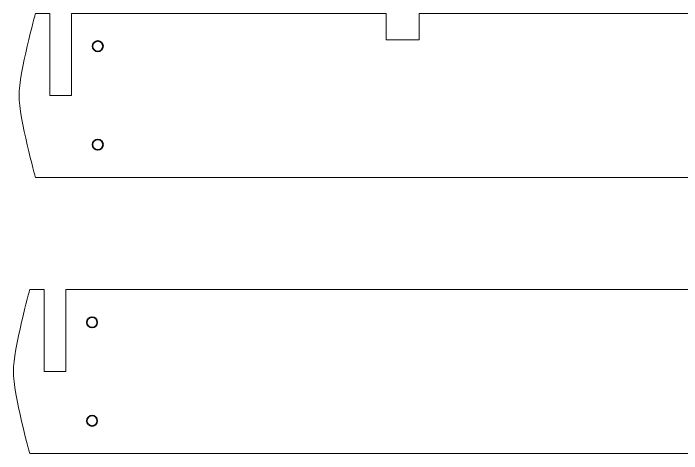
# Model space of a CAD drawing. Header units: millimetres. Extents: x 313 to 2379, y -1899 to 308.
# Drawn here: x 334 to 537.8, y -112.5 to 21.7 of the extents above; entities that cross this region are included whole.
import ezdxf

# ---------------------------------------------------------------- set-up
doc = ezdxf.new("R2010")
doc.units = ezdxf.units.MM
doc.header["$MEASUREMENT"] = 0
doc.layers.add('Layer 1', color=7, linetype='Continuous')

msp = doc.modelspace()

# ---------------------------------------------------------------- linework, layer by layer
at = {"layer": 'Layer 1', "color": 250, "lineweight": 9}
for points, knots in [([(457.7792, 21.6349), (457.7792, 21.6349), (739.7216, 21.6565), (739.7216, 21.6565), (739.7216, 21.6565), (739.7216, -3.3657), (739.7216, -3.3657), (739.7216, -3.3657), (746.3043, -3.3657), (746.3043, -3.3657), (746.3043, -3.3657), (746.3446, 21.6588), (746.3446, 21.6588), (746.3446, 21.6588), (750.752, 21.6588), (750.752, 21.6588), (750.752, 21.6588), (755.7804, 3.52), (755.7804, -3.3563), (755.7804, -10.2326), (750.7251, -28.3713), (750.7251, -28.3713), (750.7251, -28.3713), (340.7892, -28.3713), (340.7892, -28.3713), (340.7892, -28.3713), (335.7788, -10.2629), (335.7788, -3.3563), (335.7788, 3.4823), (340.7892, 21.6272), (340.7892, 21.6272), (340.7892, 21.6272), (345.1596, 21.6272), (345.1596, 21.6272), (345.1596, 21.6272), (345.1596, -3.3563), (345.1596, -3.3563), (345.1596, -3.3563), (351.7561, -3.3563), (351.7561, -3.3563), (351.7561, -3.3563), (351.7561, 21.6272), (351.7561, 21.6272), (351.7561, 21.6272), (447.7792, 21.6349), (447.7792, 21.6349)], [0, 0, 0, 0, 0.06666667, 0.06666667, 0.06666667, 0.13333333, 0.13333333, 0.13333333, 0.2, 0.2, 0.2, 0.26666667, 0.26666667, 0.26666667, 0.33333333, 0.33333333, 0.33333333, 0.4, 0.4, 0.4, 0.46666667, 0.46666667, 0.46666667, 0.53333333, 0.53333333, 0.53333333, 0.6, 0.6, 0.6, 0.66666667, 0.66666667, 0.66666667, 0.73333333, 0.73333333, 0.73333333, 0.8, 0.8, 0.8, 0.86666667, 0.86666667, 0.86666667, 0.93333333, 0.93333333, 0.93333333, 1, 1, 1, 1]), ([(744.5656, -87.5443), (744.5656, -87.5443), (744.6059, -62.5198), (744.6059, -62.5198), (744.6059, -62.5198), (749.0133, -62.5198), (749.0133, -62.5198), (749.0133, -62.5198), (754.0417, -80.6586), (754.0417, -87.5349), (754.0417, -94.4112), (748.9864, -112.5499), (748.9864, -112.5499), (748.9864, -112.5499), (339.0505, -112.5499), (339.0505, -112.5499), (339.0505, -112.5499), (334.0401, -94.4415), (334.0401, -87.5349), (334.0401, -80.6963), (339.0505, -62.5514), (339.0505, -62.5514), (339.0505, -62.5514), (343.4209, -62.5514), (343.4209, -62.5514), (343.4209, -62.5514), (343.4209, -87.5349), (343.4209, -87.5349), (343.4209, -87.5349), (350.0174, -87.5349), (350.0174, -87.5349), (350.0174, -87.5349), (350.0174, -62.5514), (350.0174, -62.5514), (350.0174, -62.5514), (737.9829, -62.5221), (737.9829, -62.5221), (737.9829, -62.5221), (737.9829, -87.5443), (737.9829, -87.5443), (737.9829, -87.5443), (744.5656, -87.5443), (744.5656, -87.5443)], [0, 0, 0, 0, 0.07142857, 0.07142857, 0.07142857, 0.14285714, 0.14285714, 0.14285714, 0.21428571, 0.21428571, 0.21428571, 0.28571429, 0.28571429, 0.28571429, 0.35714286, 0.35714286, 0.35714286, 0.42857143, 0.42857143, 0.42857143, 0.5, 0.5, 0.5, 0.57142857, 0.57142857, 0.57142857, 0.64285714, 0.64285714, 0.64285714, 0.71428571, 0.71428571, 0.71428571, 0.78571429, 0.78571429, 0.78571429, 0.85714286, 0.85714286, 0.85714286, 0.92857143, 0.92857143, 0.92857143, 1, 1, 1, 1])]:
    msp.add_open_spline(points, degree=3, knots=knots, dxfattribs=at)
at = {"layer": 'Layer 1', "color": 250, "lineweight": 20}
msp.add_open_spline([(457.7792, 21.6344), (457.7792, 21.6344), (457.7792, 13.6344), (457.7792, 13.6344), (457.7792, 13.6344), (447.7792, 13.6344), (447.7792, 13.6344), (447.7792, 13.6344), (447.7792, 21.6344), (447.7792, 21.6344)], degree=3, knots=[0, 0, 0, 0, 0.33333333, 0.33333333, 0.33333333, 0.66666667, 0.66666667, 0.66666667, 1, 1, 1, 1], dxfattribs=at)
at = {"layer": 'Layer 1', "lineweight": 35}
for points in [[(361.3788, 11.6437), (361.3788, 12.5274), (360.6625, 13.2437), (359.7788, 13.2437), (358.8951, 13.2437), (358.1788, 12.5274), (358.1788, 11.6437), (358.1788, 10.76), (358.8951, 10.0437), (359.7788, 10.0437), (360.6625, 10.0437), (361.3788, 10.76), (361.3788, 11.6437)], [(361.3788, -18.3563), (361.3788, -17.4726), (360.6625, -16.7563), (359.7788, -16.7563), (358.8951, -16.7563), (358.1788, -17.4726), (358.1788, -18.3563), (358.1788, -19.24), (358.8951, -19.9563), (359.7788, -19.9563), (360.6625, -19.9563), (361.3788, -19.24), (361.3788, -18.3563)], [(359.6401, -72.5349), (359.6401, -71.6512), (358.9238, -70.9349), (358.0401, -70.9349), (357.1564, -70.9349), (356.4401, -71.6512), (356.4401, -72.5349), (356.4401, -73.4186), (357.1564, -74.1349), (358.0401, -74.1349), (358.9238, -74.1349), (359.6401, -73.4186), (359.6401, -72.5349)], [(359.6401, -102.5349), (359.6401, -101.6512), (358.9238, -100.9349), (358.0401, -100.9349), (357.1564, -100.9349), (356.4401, -101.6512), (356.4401, -102.5349), (356.4401, -103.4186), (357.1564, -104.1349), (358.0401, -104.1349), (358.9238, -104.1349), (359.6401, -103.4186), (359.6401, -102.5349)]]:
    msp.add_open_spline(points, degree=3, knots=[0, 0, 0, 0, 0.25, 0.25, 0.25, 0.5, 0.5, 0.5, 0.75, 0.75, 0.75, 1, 1, 1, 1], dxfattribs=at)

doc.saveas('drawing.dxf')
